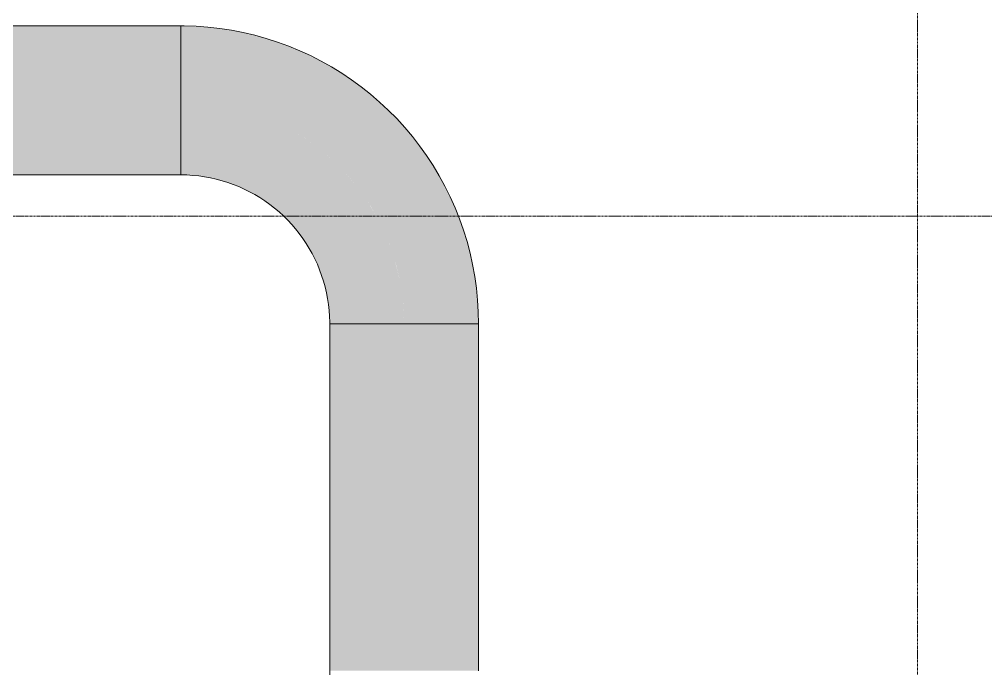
# Model space of a CAD drawing. Header units: inches. Extents: x 20426 to 36348, y -461 to 673.
# Drawn here: x 27776.4 to 28010.1, y 222.7 to 379.6 of the extents above; entities that cross this region are included whole.
import ezdxf

# ---------------------------------------------------------------- set-up
doc = ezdxf.new("R2010")
doc.units = ezdxf.units.IN
doc.header["$MEASUREMENT"] = 0
doc.linetypes.add('Grid Line 1_2_', pattern=[0.875, 0.5, -0.125, 0.125, -0.125])
for name, color, linetype, lineweight in [('A-FLOR-LEVL', 51, 'Continuous', 9), ('M-HVAC-DUCT', 70, 'Continuous', 9), ('S-GRID', 1, 'Continuous', 9)]:
    doc.layers.add(name, color=color, linetype=linetype, lineweight=lineweight)

# ---------------------------------------------------------------- blocks, each defined once
blk = doc.blocks.new('Round Elbow - 1_5 D-V79-Elevation - South')
at = {"layer": 'M-HVAC-DUCT'}
for points in [[(26157.32, 306), (26158.2, 306), (26157.96, 311.95), (26157.22, 317.85), (26155.91, 323.98), (26154.2, 329.62), (26151.84, 335.53), (26149.52, 340.27), (26146.48, 345.38), (26142.85, 350.42), (26139.17, 354.76), (26134.97, 358.97), (26130.09, 363.06), (26125.58, 366.28), (26120.47, 369.32), (26114.51, 372.17), (26109.47, 374.13), (26103.88, 375.8), (26097.89, 377.04), (26092.15, 377.75), (26086.2, 378), (26086.2, 360), (26091.18, 359.77), (26096.12, 359.08), (26100.98, 357.94), (26105.75, 356.33), (26110.27, 354.34), (26114.63, 351.91), (26118.74, 349.09), (26122.58, 345.91), (26126.11, 342.38), (26129.29, 338.54), (26132.11, 334.43), (26134.74, 329.62), (26136.55, 325.51), (26138.14, 320.78), (26139.28, 315.92), (26139.97, 310.98), (26140.2, 306), (26156.24, 306)], [(26132.03, 306), (26140.2, 306), (26139.95, 311.14), (26139.28, 315.92), (26137.98, 321.27), (26136.49, 325.66), (26134.54, 330.07), (26131.86, 334.79), (26129.29, 338.54), (26125.97, 342.52), (26122.57, 345.91), (26118.74, 349.09), (26114.51, 351.98), (26110.27, 354.34), (26105.71, 356.35), (26100.98, 357.94), (26096.12, 359.08), (26091.18, 359.77), (26086.2, 360), (26086.2, 342), (26090.67, 341.7), (26094.43, 341.04), (26098.47, 339.82), (26101.82, 338.43), (26105.35, 336.48), (26108.94, 333.89), (26111.99, 331.09), (26114.56, 328.14), (26116.91, 324.74), (26118.79, 321.26), (26120.18, 317.89), (26121.31, 313.92), (26122, 309.54), (26122.22, 306), (26131.14, 306)]]:
    blk.add_hatch(color=256, dxfattribs=at).paths.add_polyline_path(points, flags=0)
for p, q in [((26086.2, 360), (26086.2, 378)), ((26086.2, 342), (26086.2, 360)), ((26140.2, 306), (26122.2, 306)), ((26158.2, 306), (26140.2, 306))]:
    blk.add_line(p, q, dxfattribs=at)
at = {"layer": 'M-HVAC-DUCT', "flags": 128}
for points in [[(26158.2, 306), (26158.14, 308.88), (26157.97, 311.75), (26157.68, 314.62), (26157.28, 317.47), (26156.77, 320.3), (26156.14, 323.11), (26155.4, 325.9), (26154.55, 328.65), (26153.59, 331.36), (26152.52, 334.04), (26151.34, 336.67), (26150.06, 339.25), (26148.68, 341.78), (26147.2, 344.25), (26145.63, 346.65), (26143.95, 349), (26142.19, 351.27), (26140.33, 353.48), (26138.39, 355.6), (26136.36, 357.65), (26134.26, 359.61), (26132.08, 361.49), (26129.82, 363.28), (26127.49, 364.98), (26125.1, 366.59), (26122.65, 368.09), (26120.14, 369.5), (26117.57, 370.81), (26114.95, 372.01), (26112.29, 373.11), (26109.59, 374.1), (26106.84, 374.98), (26104.07, 375.75), (26101.27, 376.41), (26098.44, 376.95), (26095.59, 377.39), (26092.73, 377.7), (26089.86, 377.91), (26086.98, 378), (26086.2, 378)], [(26086.2, 342), (26087.64, 341.97), (26089.08, 341.88), (26090.51, 341.74), (26091.94, 341.54), (26093.35, 341.28), (26094.76, 340.97), (26096.15, 340.6), (26097.53, 340.17), (26098.88, 339.69), (26100.22, 339.16), (26101.53, 338.57), (26102.83, 337.93), (26104.09, 337.24), (26105.32, 336.5), (26106.53, 335.71), (26107.7, 334.88), (26108.84, 333.99), (26109.94, 333.07), (26111, 332.09), (26112.03, 331.08), (26113.01, 330.03), (26113.95, 328.94), (26114.84, 327.81), (26115.69, 326.65), (26116.49, 325.45), (26117.25, 324.22), (26117.95, 322.97), (26118.6, 321.68), (26119.21, 320.38), (26119.75, 319.04), (26120.25, 317.69), (26120.69, 316.32), (26121.07, 314.93), (26121.4, 313.53), (26121.68, 312.12), (26121.89, 310.7), (26122.05, 309.26), (26122.15, 307.83), (26122.2, 306.39), (26122.2, 306)]]:
    blk.add_lwpolyline(points, dxfattribs=at)

msp = doc.modelspace()

# ---------------------------------------------------------------- hatches: boundary and pattern name
at = {"layer": 'M-HVAC-DUCT'}
for points in [[(27727.43, 360), (27815.48, 360), (27815.48, 378), (27722.46, 377.99), (27722.46, 360)], [(27760.68, 342), (27815.48, 342.02), (27815.48, 360), (27722.46, 360), (27722.46, 342), (27727.43, 342)], [(27869.48, 222.67), (27869.48, 306), (27851.48, 306), (27851.48, 222.67), (27867.6, 222.67)], [(27887.26, 222.67), (27887.48, 222.67), (27887.48, 306), (27869.48, 306), (27869.48, 222.67), (27886.82, 222.67)], [(27855.53, 222.19), (27869.48, 222.19), (27869.48, 222.67), (27851.48, 222.67), (27851.48, 222.19), (27854.92, 222.19)], [(27882.21, 222.19), (27887.48, 222.19), (27887.48, 222.67), (27869.48, 222.67), (27869.48, 222.19), (27880.78, 222.19)]]:
    msp.add_hatch(color=256, dxfattribs=at).paths.add_polyline_path(points, flags=0)

# ---------------------------------------------------------------- linework, layer by layer
at = {"layer": 'A-FLOR-LEVL', "linetype": 'Grid Line 1_2_'}
msp.add_line((23708.45, 332), (28160.3, 332), dxfattribs=at)
at = {"layer": 'M-HVAC-DUCT'}
for p, q in [((27815.48, 378), (27713.67, 378)), ((27815.48, 378), (27815.48, 342)), ((27713.67, 342), (27815.48, 342)), ((27851.48, 306), (27851.48, 210.41)), ((27851.48, 306), (27887.48, 306)), ((27887.48, 222.11), (27887.48, 306))]:
    msp.add_line(p, q, dxfattribs=at)
at = {"layer": 'S-GRID', "linetype": 'Grid Line 1_2_'}
msp.add_line((27993.67, -132), (27993.67, 573.76), dxfattribs=at)

# ---------------------------------------------------------------- block references
at = {"layer": 'M-HVAC-DUCT'}
msp.add_blockref('Round Elbow - 1_5 D-V79-Elevation - South', (1729.28, 0), dxfattribs=at)

doc.saveas('drawing.dxf')
